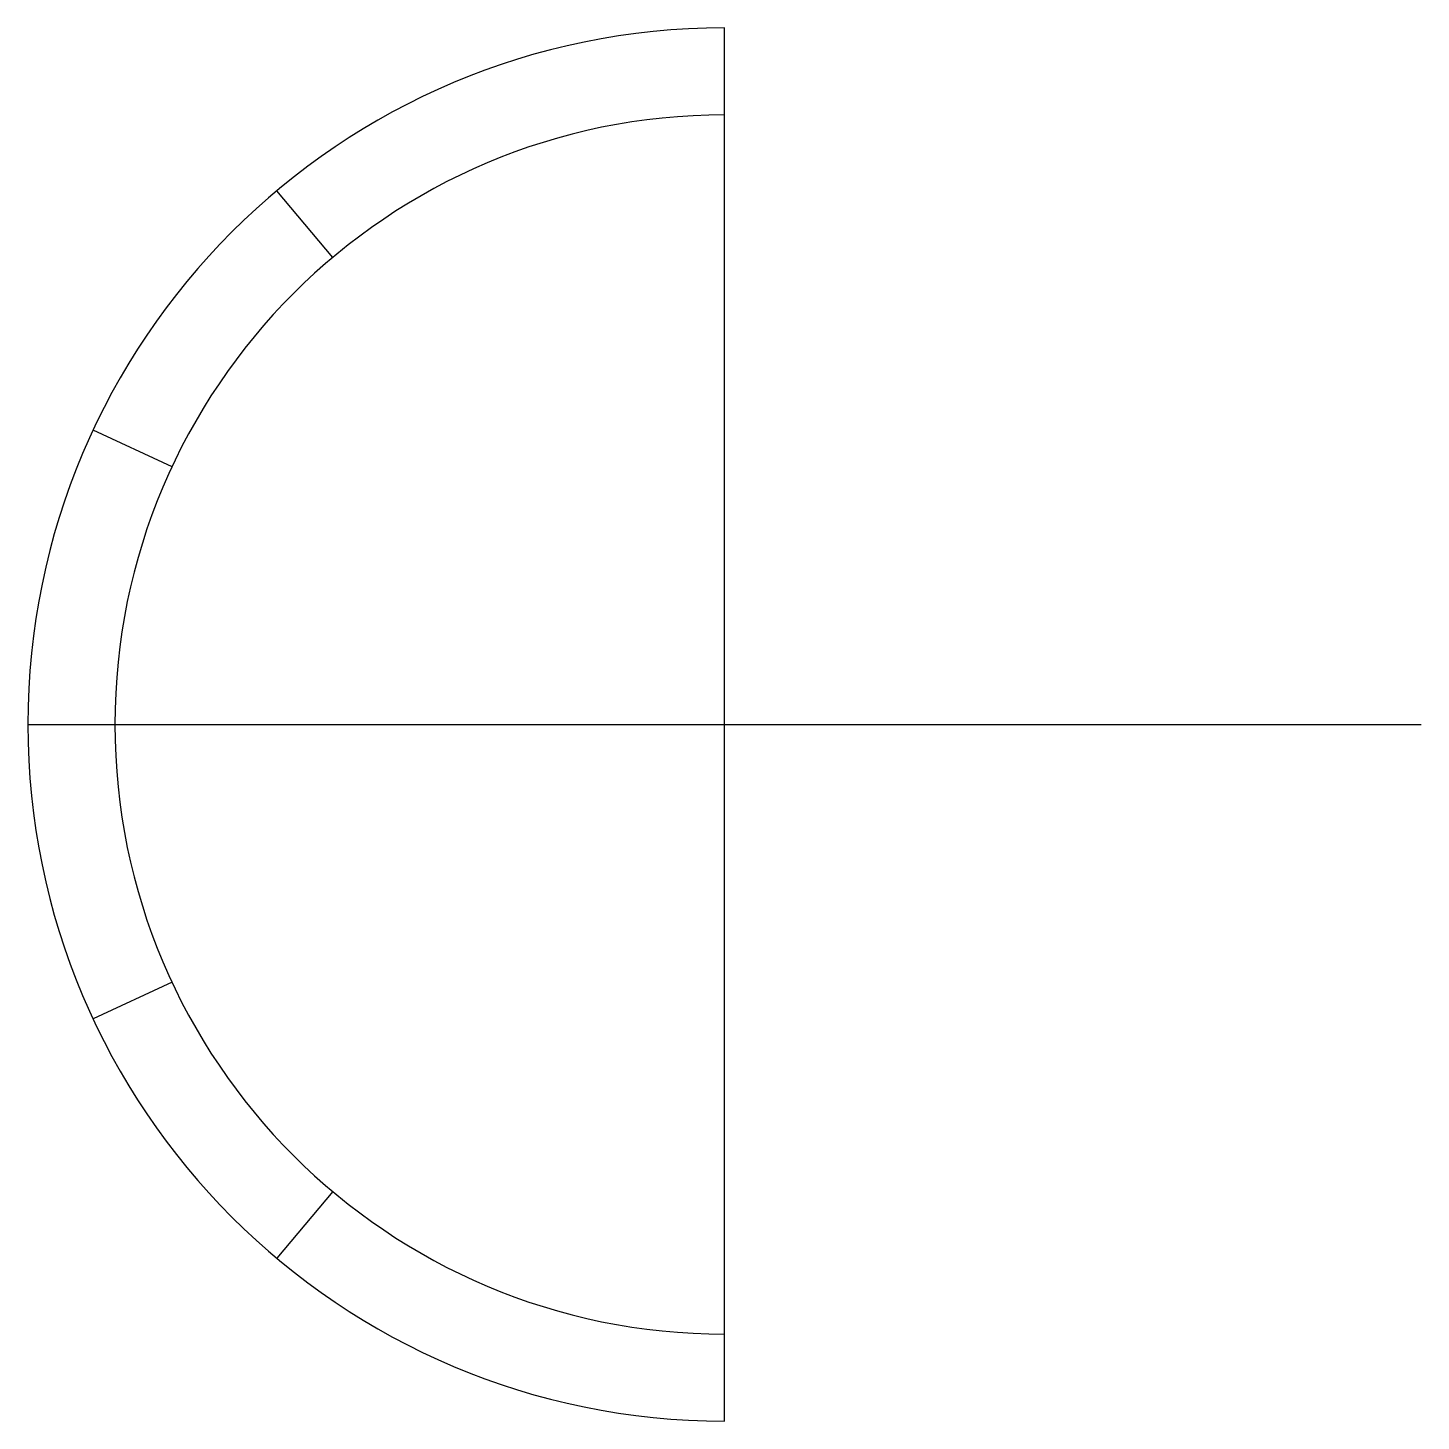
# Model space of a CAD drawing. Header units: millimetres. Extents: x -40 to 40, y -40 to 40.
import ezdxf

# ---------------------------------------------------------------- set-up
doc = ezdxf.new("R2010")
doc.units = ezdxf.units.MM
doc.layers.get('0').update_dxf_attribs({"linetype": 'CONTINUOUS'})

msp = doc.modelspace()

# ---------------------------------------------------------------- linework, layer by layer
for p, q in [((-22.498, 26.812), (-25.712, 30.642)), ((-31.721, 14.792), (-36.252, 16.905)), ((-40, 0), (40, 0)), ((-31.721, -14.792), (-36.252, -16.905)), ((-22.498, -26.812), (-25.712, -30.642))]:
    msp.add_line(p, q)
msp.add_lwpolyline([(0, -40), (0, 40, 1)], format="xyb", close=True)
msp.add_arc((0, 0), 35, 90, 270)

doc.saveas('drawing.dxf')
